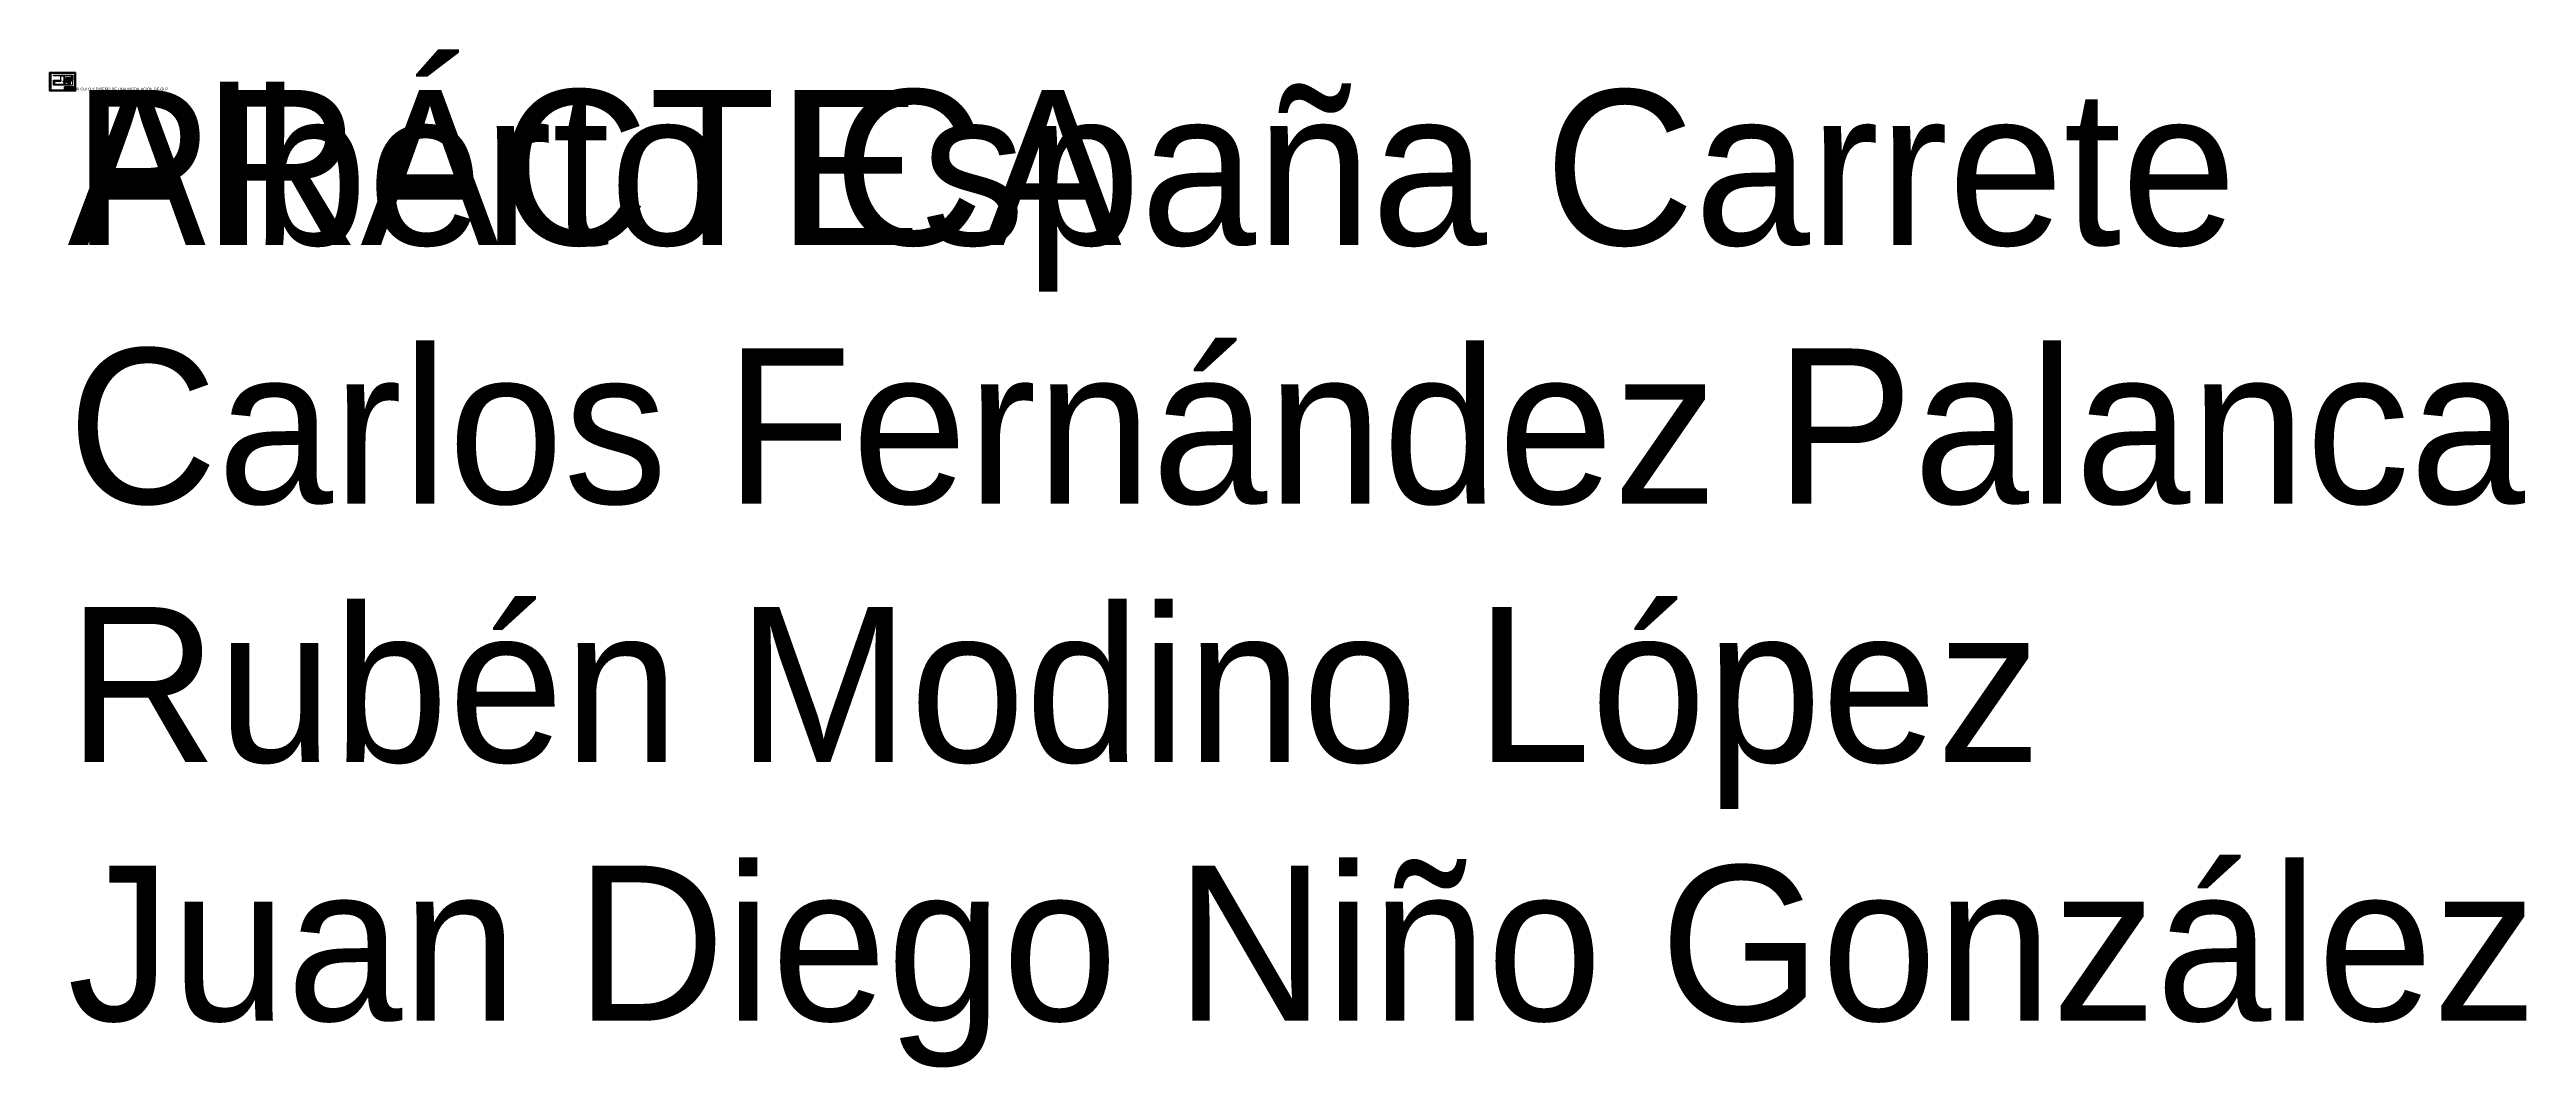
# Paper-space layout 'Presentación1' of a CAD drawing. Header units: millimetres. Extents: x 325.1 to 365, y 31.3 to 47.7.
# The model-space entities are those that its viewports show. They can reach past a viewport. Long polylines and large blocks are cut down to what shows.
import ezdxf
from ezdxf.enums import TextEntityAlignment as Align

# ---------------------------------------------------------------- set-up
doc = ezdxf.new("R2018")
doc.units = ezdxf.units.MM
doc.header["$LTSCALE"] = 25.4
doc.layers.get('0').update_dxf_attribs({"linetype": 'CONTINUOUS'})
doc.layers.add('CAJETÍN_bloque', color=7, linetype='CONTINUOUS', lineweight=70)
doc.layers.add('CAPA DE TEXTOS', color=250, linetype='CONTINUOUS', lineweight=18)
for name, color, linetype in [('CONSTRUCCION', 6, 'CONTINUOUS'), ('Deposito', 110, 'CONTINUOUS'), ('FORMATO DE LÁMINA', 7, 'CONTINUOUS'), ('PARCELA', 7, 'CONTINUOUS')]:
    doc.layers.add(name, color=color, linetype=linetype)
doc.layers.add('VENTANAS', color=250, linetype='CONTINUOUS', plot=False)
doc.styles.add('Times New Roman 1.8 mm', font='times.ttf')
doc.styles.add('Times New Roman 2.5 mm', font='times.ttf', dxfattribs={"height": 0.0635})
doc.styles.add('TMR  1.8 mm Negrita', font='timesbd.ttf')
doc.styles.add('TMR 10 mm Negrita', font='timesbd.ttf', dxfattribs={"height": 0.254})
doc.styles.add('TMR 3.5 mm Negrita', font='timesbd.ttf', dxfattribs={"height": 0.0889})
doc.styles.add('TNR 1.8 mm cursiva negrita', font='timesbi.ttf')

# ---------------------------------------------------------------- blocks, each defined once
blk = doc.blocks.new('*U1')
at = {"layer": 'CAJETÍN_bloque'}
for points in [[(240, 65), (340, 65), (340, 38), (240, 38)], [(240, 37), (340, 37), (340, 24), (240, 24)], [(240, 23), (340, 23), (340, 10), (240, 10)], [(410, 65), (342, 65), (342, 38), (410, 38)], [(342, 37), (359, 37), (359, 24), (342, 24)], [(342, 10), (388, 10), (388, 23), (342, 23)], [(361, 37), (388, 37), (388, 24), (361, 24)], [(390, 37), (410, 37), (410, 10), (390, 10)]]:
    blk.add_lwpolyline(points, close=True, dxfattribs=at)
at = {"layer": 'FORMATO DE LÁMINA', "lineweight": 70}
for p, q in [((22, 144), (15, 144)), ((215, 284), (215, 292)), ((215, 12), (215, 5)), ((408, 144), (415, 144))]:
    blk.add_line(p, q, dxfattribs=at)
at = {"layer": 'FORMATO DE LÁMINA', "lineweight": 35}
blk.add_lwpolyline([(420, 297), (420, 0), (0, 0), (0, 297)], close=True, dxfattribs=at)
at = {"layer": 'FORMATO DE LÁMINA', "lineweight": 50}
blk.add_lwpolyline([(415, 5), (15, 5), (15, 292), (415, 292)], close=True, dxfattribs=at)
at = {"layer": 'FORMATO DE LÁMINA', "lineweight": 70, "ltscale": 25}
blk.add_lwpolyline([(20, 10), (20, 287), (410, 287), (410, 10)], close=True, dxfattribs=at)
at = {"layer": 'CAPA DE TEXTOS', "style": 'TMR  1.8 mm Negrita'}
blk.add_text('ESCUELA DE INGENIERÍAS INDUSTRIAL, INFORMÁTICA Y AEROESPACIAL', height=1.8, dxfattribs=at).set_placement((290, 49), align=Align.BOTTOM_CENTER)
at = {"layer": 'CAPA DE TEXTOS', "style": 'TNR 1.8 mm cursiva negrita'}
for s, p in [('PLANO:', (242, 34)), ('LOS ALUMNOS:', (242, 20)), ('PROYECTO:', (343, 62)), ('ESCALA:', (343, 34)), ('FECHA:', (363, 34)), ('Nº PLANO:', (391, 34))]:
    blk.add_text(s, height=1.8, dxfattribs=at).set_placement(p)
at = {"layer": 'CAPA DE TEXTOS', "style": 'TMR 3.5 mm Negrita'}
blk.add_text('UNIVERSIDAD DE LEÓN', height=3.5, dxfattribs=at).set_placement((294, 60), align=Align.TOP_CENTER)
at = {"layer": 'CAPA DE TEXTOS', "lineweight": 30, "flags": 104}
for tag, height, p in [('ELALUMNO', 1.5, (290, 15)), ('TRABAJO', 1.8, (365, 16)), ('PROYECTO', 2.5, (376, 52))]:
    blk.add_attdef(tag, text='', height=height, dxfattribs=at).set_placement(p, align=Align.MIDDLE_CENTER)
at = {"layer": 'CAPA DE TEXTOS', "style": 'Times New Roman 2.5 mm'}
for tag, p in [('PLANO', (293, 30)), ('ESCALA', (351, 29))]:
    blk.add_attdef(tag, text='', height=2.5, dxfattribs=at).set_placement(p, align=Align.CENTER)
at = {"layer": 'CAPA DE TEXTOS'}
for tag, height, style, p in [('FECHA', 1.8, 'Times New Roman 1.8 mm', (375, 30)), ('Nº', 10, 'TMR 10 mm Negrita', (401, 24))]:
    blk.add_attdef(tag, text='', height=height, dxfattribs=dict(at, style=style)).set_placement(p, align=Align.MIDDLE_CENTER)

msp = doc.modelspace()

# ---------------------------------------------------------------- linework, layer by layer
at = {"layer": 'CONSTRUCCION'}
for points in [[(7262, 119796), (7253, 119796), (7236, 119796), (7194, 119796), (7184, 119796), (7184, 119802), (7184, 119803), (7253, 119803), (7357, 119803), (7385, 119803), (7385, 119801), (7385, 119788), (7384, 119712), (7384, 119700), (7357, 119700), (7252, 119700), (7188, 119700), (7184, 119700), (7184, 119749), (7184, 119750), (7262, 119750), (7262, 119741), (7194, 119742), (7194, 119705), (7296, 119705), (7296, 119733), (7303, 119733), (7303, 119740), (7303, 119768), (7296, 119768), (7296, 119796), (7262, 119796)], [(7296, 119733), (7296, 119705), (7194, 119705), (7194, 119742), (7262, 119741), (7262, 119750), (7262, 119752), (7262, 119759), (7262, 119796), (7296, 119796), (7296, 119768), (7296, 119740), (7286, 119740), (7286, 119733), (7296, 119733)], [(7296, 119740), (7296, 119768), (7303, 119768), (7303, 119740), (7296, 119740)], [(7296, 119733), (7286, 119733), (7286, 119740), (7296, 119740), (7303, 119740), (7303, 119733), (7296, 119733)], [(7359, 119733), (7359, 119739), (7338, 119739), (7338, 119733), (7338, 119712), (7359, 119712), (7359, 119733)], [(7338, 119733), (7338, 119739), (7359, 119739), (7359, 119733), (7338, 119733)], [(7359, 119733), (7359, 119712), (7338, 119712), (7338, 119733), (7359, 119733)]]:
    msp.add_lwpolyline(points, dxfattribs=at)
at = {"layer": 'Deposito', "linetype": 'Continuous'}
for p, q in [((7304, 119733), (7304, 119795)), ((7316, 119777), (7316, 119735)), ((7319, 119774), (7319, 119775)), ((7319, 119775), (7322, 119775)), ((7322, 119774), (7319, 119774)), ((7322, 119775), (7322, 119774)), ((7325, 119735), (7325, 119777)), ((7329, 119756), (7329, 119777)), ((7338, 119777), (7338, 119756)), ((7343, 119756), (7343, 119777)), ((7351, 119777), (7351, 119756)), ((7356, 119756), (7356, 119777)), ((7365, 119777), (7365, 119756)), ((7377, 119756), (7377, 119795)), ((7304, 119733), (7304, 119715)), ((7337, 119733), (7337, 119740)), ((7337, 119733), (7337, 119715))]:
    msp.add_line(p, q, dxfattribs=at)
for centre, radius, start, end in [((7321, 119777), 24.5, 74.3065, 132.2318), ((7321, 119777), 4.42, 0, 180), ((7334, 119777), 24.5, 74.3065, 105.6935), ((7334, 119777), 4.42, 0, 180), ((7347, 119777), 24.5, 74.3065, 105.6935), ((7347, 119777), 4.42, 0, 180), ((7360, 119777), 24.5, 47.7682, 105.6935), ((7360, 119777), 4.42, 0, 180), ((7321, 119733), 24.5, 227.7682, 312.2318), ((7321, 119735), 4.42, 180, 0), ((7334, 119756), 4.42, 180, 0), ((7334, 119756), 16.5, 281.2518, 293.7307), ((7347, 119756), 16.5, 246.2693, 293.7307), ((7347, 119756), 4.42, 180, 0), ((7360, 119756), 16.5, 246.2693, 0), ((7360, 119756), 4.42, 180, 0)]:
    msp.add_arc(centre, radius, start, end, dxfattribs=at)
at = {"layer": 'PARCELA'}
msp.add_lwpolyline([(7184, 119749), (7184, 119750), (7262, 119750), (7262, 119752), (7262, 119759), (7262, 119796), (7253, 119796), (7236, 119796), (7194, 119796), (7184, 119796), (7184, 119802), (7184, 119803), (7253, 119803), (7357, 119803), (7385, 119803), (7385, 119801), (7385, 119788), (7384, 119712), (7384, 119700), (7357, 119700), (7252, 119700), (7188, 119700), (7184, 119700), (7184, 119749)], dxfattribs=at)

psp = doc.layouts.new('Presentación1')

# ---------------------------------------------------------------- linework, layer by layer
at = {"layer": 'VENTANAS', "linetype": 'Continuous'}
psp.add_lwpolyline([(325.16, 47.304), (325.55, 47.304), (325.55, 47.082), (325.38, 47.082), (325.38, 47.027), (325.16, 47.027), (325.16, 47.304)], close=True, dxfattribs=at)

# ---------------------------------------------------------------- block references
at = {"linetype": 'Continuous'}
ref = psp.add_blockref('*U1', (325.14, 47.017), dxfattribs=dict(at, xscale=0.001, yscale=0.001, zscale=0.001))
ref.add_attrib('PLANO', 'PLANTA', dxfattribs={"layer": 'CAPA DE TEXTOS', "height": 0.0025, "style": 'Times New Roman 2.5 mm'}).set_placement((325.433, 47.048), align=Align.CENTER)
lines = psp.add_mtext('Alberto España Carrete\\PCarlos Fernández Palanca\\PRubén Modino López\\PJuan Diego Niño González', dxfattribs={"layer": 'CAPA DE TEXTOS', "insert": (325.43, 47.033), "char_height": 2.5, "attachment_point": 1})
ref.add_attrib('ELALUMNO', '', (325.43, 47.033), dxfattribs={"flags": 104}).embed_mtext(lines)
lines = psp.add_mtext('CÁLCULO Y DISEÑO DE UNA INSTALACIÓN DE GLP  ', dxfattribs={"layer": 'CAPA DE TEXTOS', "insert": (325.516, 47.069), "char_height": 0.04487, "attachment_point": 1})
ref.add_attrib('PROYECTO', '', (325.516, 47.069), dxfattribs={"flags": 104}).embed_mtext(lines)
ref.add_attrib('FECHA', '05/2026', dxfattribs={"layer": 'CAPA DE TEXTOS', "height": 0.0018, "style": 'Times New Roman 1.8 mm'}).set_placement((325.516, 47.048), align=Align.MIDDLE_CENTER)
ref.add_attrib('Nº', '1', dxfattribs={"layer": 'CAPA DE TEXTOS', "height": 0.01, "style": 'TMR 10 mm Negrita'}).set_placement((325.542, 47.042), align=Align.MIDDLE_CENTER)
lines = psp.add_mtext('PRÁCTICA', dxfattribs={"layer": 'CAPA DE TEXTOS', "insert": (325.505, 47.034), "char_height": 2.5, "attachment_point": 1})
ref.add_attrib('TRABAJO', '', (325.505, 47.034), dxfattribs={"flags": 104}).embed_mtext(lines)
ref.add_attrib('ESCALA', '5/1', dxfattribs={"layer": 'CAPA DE TEXTOS', "height": 0.0025, "style": 'Times New Roman 2.5 mm'}).set_placement((325.492, 47.046), align=Align.CENTER)

# ---------------------------------------------------------------- viewports
at = {"layer": 'VENTANAS', "linetype": 'Continuous'}
vp = psp.add_viewport(center=(325.355, 47.166), size=(0.39, 0.277), view_center_point=(7281.897, 119735.108), view_height=180, dxfattribs=at)
vp.dxf.flags = 0x10000  # cut along an outline
vp.dxf.clipping_boundary_handle = psp.add_lwpolyline([(325.16, 47.304), (325.55, 47.304), (325.55, 47.082), (325.38, 47.082), (325.38, 47.027), (325.16, 47.027), (325.16, 47.304)], format="xyb", close=True, dxfattribs={"invisible": 1}).dxf.handle

doc.saveas('drawing.dxf')
